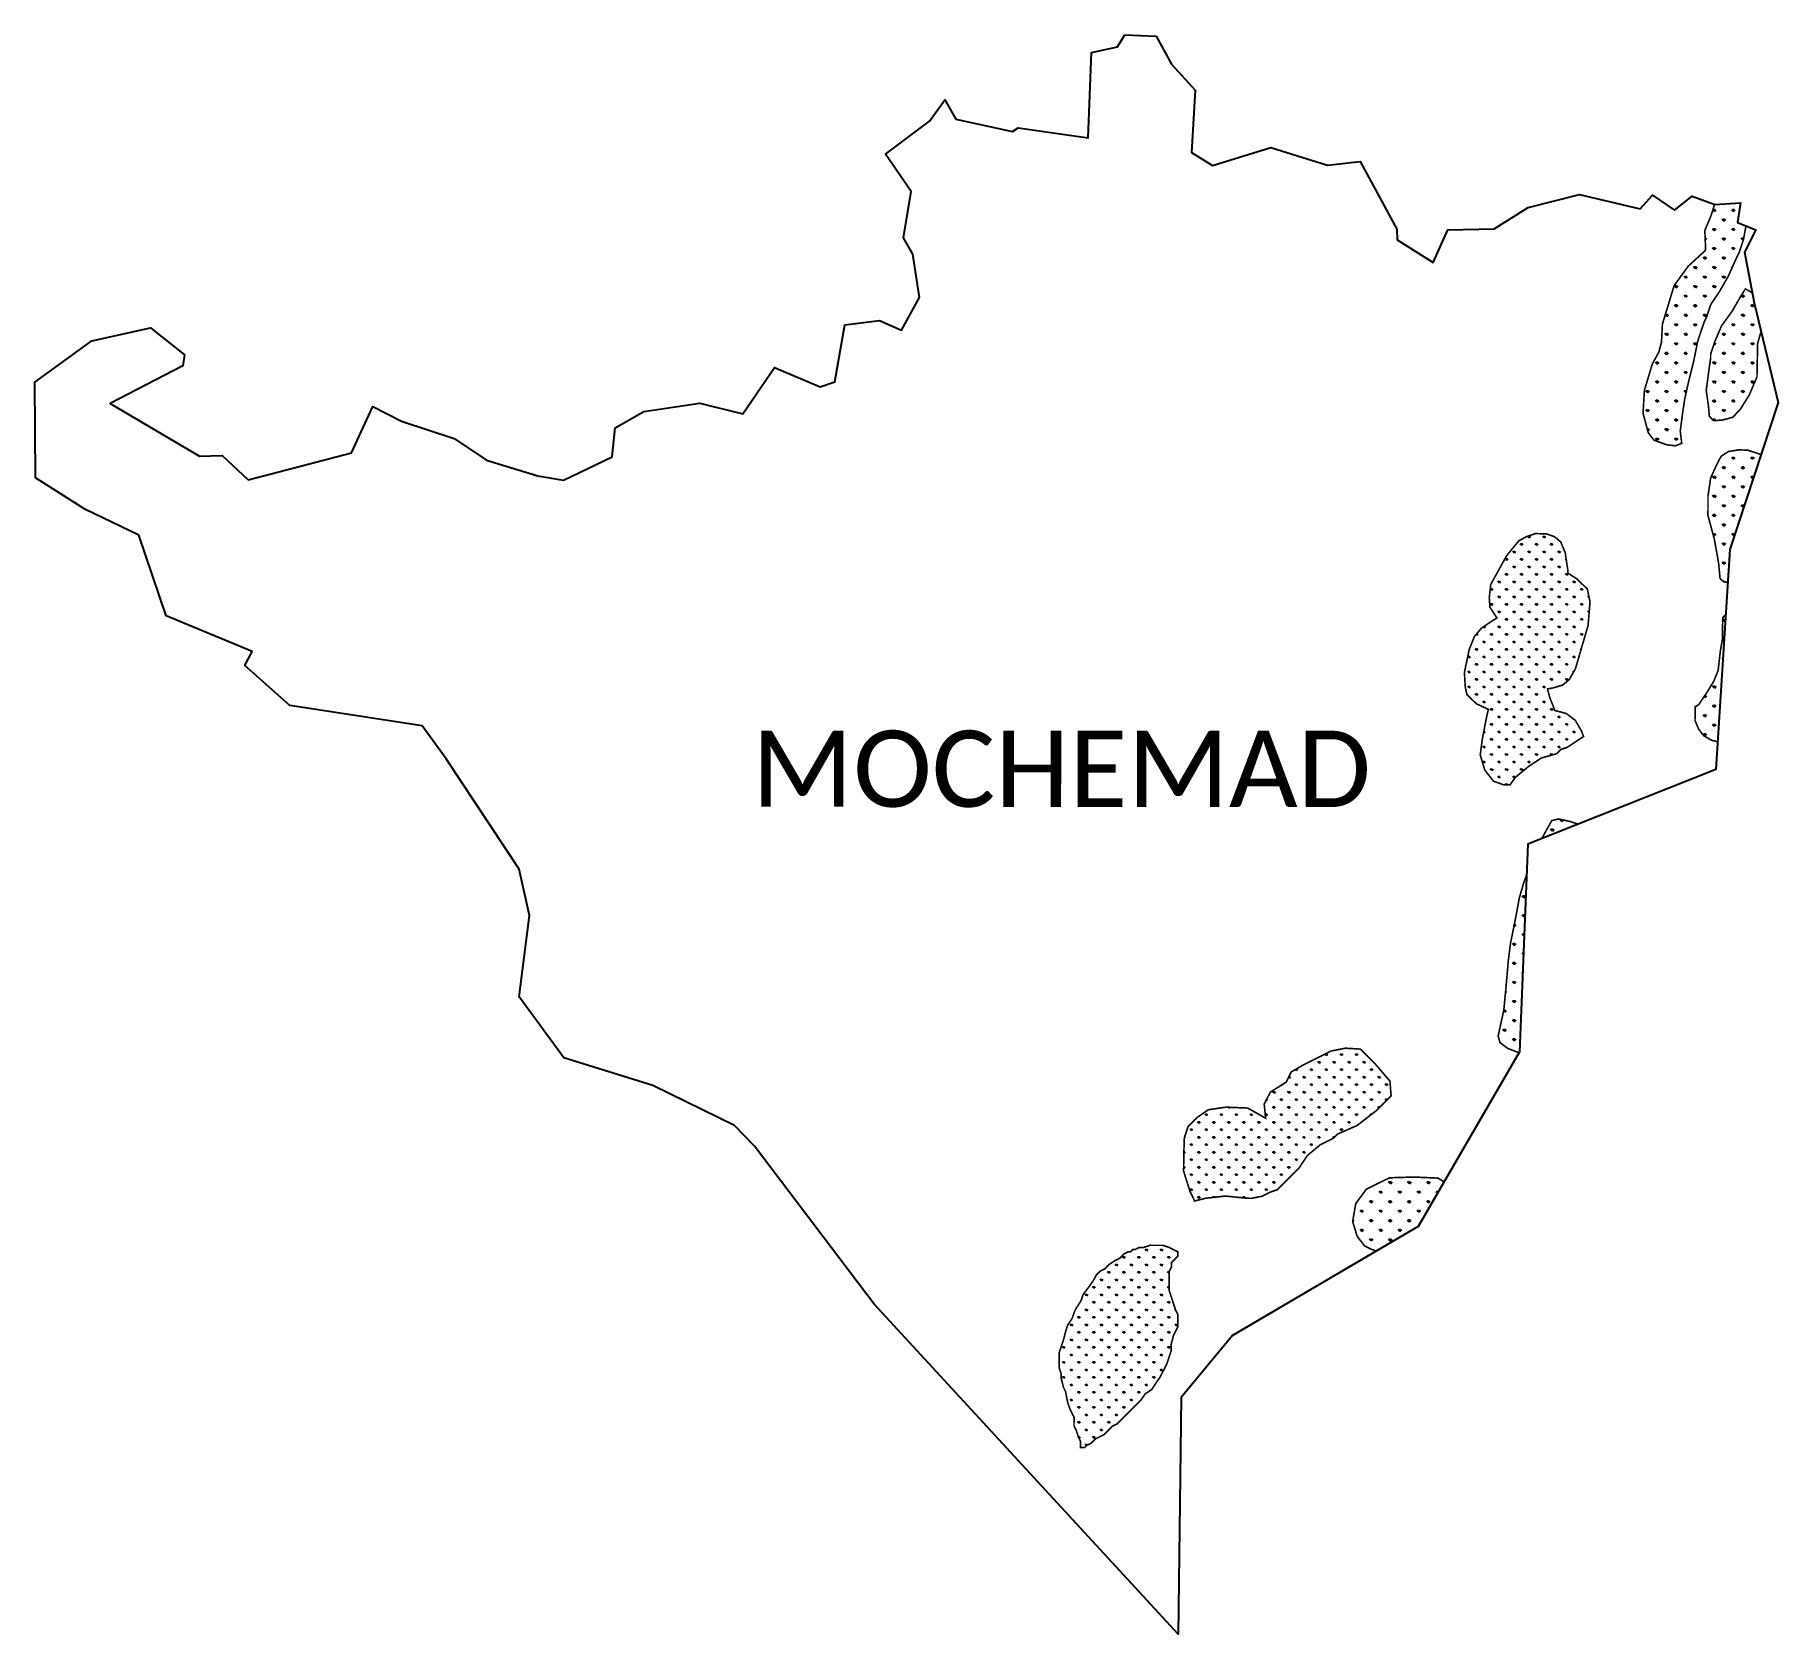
# Model space of a CAD drawing. Header units: metres. Extents: x 353962 to 357247, y 1746637 to 1749651.
import ezdxf

# ---------------------------------------------------------------- set-up
doc = ezdxf.new("R2010")
doc.units = ezdxf.units.M
doc.layers.add('MANGROOVES', color=112, linetype='Continuous')
doc.layers.add('VILLAGE NAME', color=250, linetype='Continuous')
pattern_1 = [(90, (0, 0), (-14.14213562, 14.14213562), [3.75, -24.53427126]), (45, (0, 0), (-14.14213562, 14.14213562), [3.75, -16.25]), (135, (0, 0), (-14.14213562, -14.14213562), [3.75, -16.25])]

msp = doc.modelspace()

# ---------------------------------------------------------------- hatches: boundary and pattern name
at = {"layer": 'MANGROOVES'}
h = msp.add_hatch(dxfattribs=at)
h.set_pattern_fill('GRASS', color=256)
h.paths.add_polyline_path([(357186.3, 1749290.9), (357170.3, 1749297.4), (357176.1, 1749334.5), (357127, 1749331.3), (357120.2, 1749309.5), (357108.7, 1749282.3), (357110.3, 1749245.4), (357104.6, 1749239.8), (357077.4, 1749214.9), (357050.9, 1749178.4), (357028.8, 1749105.8), (357027.1, 1749072.2), (357022.2, 1749053.3), (357009.7, 1749030.5), (356994.8, 1748980.7), (356992.3, 1748937.9), (357002.1, 1748901.1), (357012.9, 1748887.1), (357036.8, 1748878.4), (357053, 1748876.5), (357065.2, 1748881.1), (357062.4, 1748903.9), (357066.6, 1748936.4), (357070.8, 1748964.7), (357079, 1749001.2), (357087.2, 1749033.6), (357095.5, 1749074.2), (357107.8, 1749110.6), (357111.9, 1749118.7), (357120.1, 1749143.1), (357136.4, 1749167.3), (357152.7, 1749195.7), (357169.1, 1749232.1), (357173.2, 1749240.2), (357181.4, 1749264.5)])
h = msp.add_hatch(dxfattribs=at)
h.set_pattern_fill('GRASS', color=256)
h.paths.add_polyline_path([(357208.2, 1749069.5), (357214.8, 1749091.8), (357201.8, 1749145.8), (357198.2, 1749164.8), (357185.2, 1749172.1), (357176.9, 1749159.1), (357160.6, 1749130.7), (357140.2, 1749102.4), (357128, 1749074.1), (357119.8, 1749049.8), (357119.7, 1749041.6), (357115.6, 1749013.3), (357111.4, 1748980.8), (357115.4, 1748952.4), (357117.3, 1748932.1), (357125, 1748923.9), (357140.8, 1748924.9), (357161.3, 1748930.1), (357176.2, 1748946.1), (357192.5, 1748972.4), (357207, 1749006.5)])
h = msp.add_hatch(dxfattribs=at)
h.set_pattern_fill('GRASS', color=256)
h.paths.add_polyline_path([(357214.6, 1748860), (357189.3, 1748868.3), (357172.7, 1748868.8), (357153.4, 1748865.8), (357139.3, 1748856.6), (357131.9, 1748842.7), (357119.7, 1748815.9), (357118.9, 1748810.4), (357114.7, 1748782), (357114.7, 1748761.7), (357114.6, 1748745.5), (357126.6, 1748700.8), (357134.6, 1748656.2), (357137.4, 1748626.6), (357144.4, 1748620.3), (357151.7, 1748619.1), (357155.6, 1748680.8)])
h = msp.add_hatch(dxfattribs=at)
h.set_pattern_fill('GRASS', color=256, scale=20)
h.set_pattern_definition(pattern_1)
h.paths.add_polyline_path([(356888.7, 1748537.8), (356892.4, 1748582.7), (356887.4, 1748606.4), (356867.8, 1748625.6), (356851, 1748636.4), (356850.5, 1748642.3), (356845.5, 1748675.8), (356837.1, 1748695.5), (356824.9, 1748705.4), (356810.2, 1748710.5), (356789.5, 1748711.1), (356772.7, 1748705.3), (356758.8, 1748697.9), (356750.5, 1748688.1), (356735.3, 1748669.4), (356723.5, 1748648.1), (356705.3, 1748615.3), (356702.5, 1748590.3), (356703.8, 1748572.2), (356717, 1748552.1), (356710.1, 1748547.9), (356688, 1748533.1), (356674.6, 1748517.4), (356664.7, 1748492.5), (356655.7, 1748449.6), (356657.2, 1748422.2), (356660.4, 1748407.7), (356678.2, 1748390.4), (356700.7, 1748379.9), (356696.4, 1748360.2), (356689.6, 1748324.8), (356685.5, 1748294.2), (356694.2, 1748265.2), (356710.6, 1748244.4), (356729.2, 1748237.9), (356741.7, 1748237.7), (356751.9, 1748251.9), (356776.3, 1748272.1), (356800.7, 1748288.2), (356829.1, 1748296.2), (356837.2, 1748304.3), (356849.4, 1748308.3), (356873.8, 1748324.5), (356880.2, 1748328.7), (356876.2, 1748339.3), (356864.7, 1748359.1), (356847.4, 1748372.2), (356826.2, 1748377.6), (356816.7, 1748401.8), (356812.2, 1748418.4), (356822.8, 1748420.3), (356840.7, 1748425.5), (356853.2, 1748436.1), (356864.7, 1748455.8)])
h = msp.add_hatch(dxfattribs=at)
h.set_pattern_fill('GRASS', color=256)
h.paths.add_polyline_path([(357147.9, 1748558.2), (357142.3, 1748552.7), (357142.3, 1748542.6), (357142.2, 1748514.2), (357138, 1748489.9), (357133.8, 1748453.4), (357125.7, 1748433.1), (357113.4, 1748412.9), (357097.1, 1748388.6), (357090.7, 1748385), (357090.2, 1748359), (357097.1, 1748342.5), (357107, 1748329.9), (357121.8, 1748321.4), (357132.7, 1748319)])
h = msp.add_hatch(dxfattribs=at)
h.set_pattern_fill('GRASS', color=256)
h.paths.add_polyline_path([(356870.1, 1748163.5), (356855.4, 1748168.5), (356833.3, 1748173.3), (356820.5, 1748170.5), (356801.3, 1748136.1)])
h = msp.add_hatch(dxfattribs=at)
h.set_pattern_fill('GRASS', color=256)
h.paths.add_polyline_path([(356772.9, 1748068.1), (356767.4, 1748053), (356759.2, 1748024.7), (356750.9, 1747980.1), (356742.6, 1747939.5), (356738.5, 1747907.1), (356734.2, 1747858.4), (356730, 1747813.8), (356719.3, 1747764.5), (356722.7, 1747751.9), (356737.6, 1747740.9), (356758.3, 1747732.9), (356759.3, 1747734.8)])
h = msp.add_hatch(dxfattribs=at)
h.set_pattern_fill('GRASS', color=256, scale=20)
h.set_pattern_definition(pattern_1)
h.paths.add_polyline_path([(356453.4, 1747595.7), (356490, 1747624), (356517.6, 1747651.4), (356515.3, 1747679.4), (356486.3, 1747713.3), (356460, 1747739.7), (356431.3, 1747741.4), (356404.1, 1747736), (356352.4, 1747710.1), (356329.3, 1747696.6), (356319.7, 1747677.3), (356290.1, 1747658.8), (356278.4, 1747636.3), (356281.1, 1747609.5), (356247.2, 1747628.6), (356206.5, 1747630.3), (356173.1, 1747625.4), (356151.3, 1747610.3), (356135, 1747593.7), (356127.9, 1747572.4), (356127, 1747544.5), (356126.5, 1747510), (356138.4, 1747471.9), (356147.3, 1747453.5), (356169, 1747458.8), (356205.5, 1747462.8), (356246.1, 1747458.6), (356254.2, 1747458.5), (356274.5, 1747462.5), (356290.7, 1747470.6), (356302.9, 1747474.6), (356343.6, 1747515), (356359.9, 1747539.3), (356384.3, 1747559.5), (356408.7, 1747571.6), (356416.8, 1747579.7)])
h = msp.add_hatch(dxfattribs=at)
h.set_pattern_fill('GRASS', color=256)
h.paths.add_polyline_path([(356617.5, 1747489.4), (356605.9, 1747496.6), (356561.1, 1747498.6), (356514.5, 1747497.2), (356470.7, 1747475.6), (356450.9, 1747448.5), (356445.1, 1747414.9), (356453.5, 1747387.2), (356467.5, 1747368.9), (356481.9, 1747361.9), (356490.1, 1747359.1), (356568.8, 1747405.2)])
h = msp.add_hatch(dxfattribs=at)
h.set_pattern_fill('GRASS', color=256, scale=20)
h.set_pattern_definition(pattern_1)
h.paths.add_polyline_path([(356107.2, 1747199.4), (356111.3, 1747207.5), (356115.4, 1747215.6), (356115.4, 1747227.8), (356115.4, 1747231.8), (356115.5, 1747240), (356111.4, 1747248.1), (356107.4, 1747260.3), (356103.4, 1747272.5), (356099.4, 1747284.6), (356099.5, 1747296.8), (356099.5, 1747309), (356099.5, 1747317.1), (356099.5, 1747321.1), (356103.6, 1747329.2), (356103.7, 1747337.4), (356107.7, 1747341.4), (356115.9, 1747349.5), (356115.9, 1747353.5), (356115.9, 1747357.6), (356107.8, 1747361.7), (356099.7, 1747365.8), (356087.5, 1747369.9), (356075.4, 1747369.9), (356063.2, 1747370), (356051, 1747365.9), (356042.9, 1747366), (356034.8, 1747361.9), (356030.7, 1747362), (356026.7, 1747357.9), (356022.6, 1747357.9), (356014.5, 1747353.9), (356006.3, 1747345.8), (355998.2, 1747341.8), (355986, 1747333.7), (355977.9, 1747325.6), (355969.7, 1747321.6), (355961.6, 1747313.5), (355957.5, 1747305.4), (355949.4, 1747293.3), (355937.1, 1747277.1), (355933, 1747264.9), (355924.9, 1747252.8), (355920.8, 1747244.7), (355916.7, 1747232.6), (355908.5, 1747220.4), (355904.4, 1747208.3), (355900.3, 1747192), (355896.2, 1747179.9), (355892.1, 1747167.7), (355892.1, 1747159.6), (355892.1, 1747151.5), (355892.1, 1747147.4), (355892, 1747139.3), (355896, 1747127.2), (355896, 1747119), (355900, 1747102.8), (355904, 1747094.7), (355908, 1747074.4), (355912, 1747062.2), (355920.1, 1747045.9), (355920, 1747029.7), (355924.1, 1747021.6), (355928.1, 1747009.4), (355932.1, 1747001.3), (355932.1, 1746993.1), (355932.1, 1746989.1), (355936.1, 1746989.1), (355940.2, 1746989.1), (355944.2, 1746993.1), (355952.4, 1746997.1), (355960.5, 1747005.2), (355968.6, 1747009.2), (355976.8, 1747013.3), (355984.9, 1747021.4), (355993, 1747029.4), (356001.2, 1747033.5), (356013.4, 1747045.6), (356021.5, 1747053.7), (356029.7, 1747061.8), (356037.8, 1747069.8), (356045.9, 1747077.9), (356054.1, 1747090.1), (356066.3, 1747098.1), (356074.5, 1747110.3), (356082.6, 1747122.4), (356086.7, 1747130.5), (356094.9, 1747146.7), (356099, 1747158.9), (356103.1, 1747171), (356103.1, 1747175.1), (356103.1, 1747183.2)])

# ---------------------------------------------------------------- linework, layer by layer
at = {"color": 3}
for points in [[(356074.7, 1749648.5), (356103.5, 1749595.7), (356148.2, 1749546.8), (356141.6, 1749429.3), (356181.1, 1749404.6), (356291.1, 1749438.5), (356397.8, 1749405), (356459.1, 1749412), (356528.3, 1749284.6), (356529, 1749264.3), (356597, 1749221.6), (356624.2, 1749283.2), (356712, 1749285.2), (356775.7, 1749325.4), (356872.7, 1749350.3), (356986.6, 1749323.2), (357010, 1749348.6), (357051.7, 1749320.2), (357084.8, 1749347), (357127.4, 1749331.4), (357176.1, 1749334.5), (357170.3, 1749297.4), (357204.7, 1749283.4), (357183.5, 1749241.2), (357201.8, 1749145.8), (357246.9, 1748957.9), (357155.6, 1748680.8), (357129.4, 1748266.7), (356775.2, 1748125.8), (356759.3, 1747734.8), (356568.8, 1747405.2), (356218.7, 1747200.2), (356121.9, 1747083.2), (356116.4, 1746637.3), (355543.5, 1747259.1), (355317.7, 1747556.8), (355280.4, 1747595.7), (355126.5, 1747671.3), (354958.8, 1747723.4), (354874.7, 1747838.2), (354893.9, 1747991.6), (354874.5, 1748078.7), (354736.6, 1748286.9), (354691.5, 1748349.1), (354442.5, 1748387.3), (354357.8, 1748462.8), (354371.3, 1748488.9), (354209.5, 1748556.4), (354157.5, 1748707.9), (354056, 1748757), (353963.3, 1748816), (353961.8, 1748996.4), (354069.1, 1749074.2), (354180, 1749098.7), (354244.1, 1749048), (354240.4, 1749027.1), (354103.8, 1748956.5), (354272.3, 1748857), (354315, 1748858.2), (354363.8, 1748812.1), (354558.3, 1748863), (354598.8, 1748950.7), (354653, 1748922.6), (354752.1, 1748890.1), (354812.7, 1748849.4), (354909.7, 1748819.9), (354958.2, 1748811.9), (355049.7, 1748856), (355055.6, 1748910.4), (355109.3, 1748941), (355214.7, 1748956.9), (355296.2, 1748937), (355355.3, 1749024.1), (355441.9, 1748987.5), (355469.5, 1748997.2), (355488, 1749104.3), (355553.6, 1749112.3), (355595.1, 1749094.4), (355629, 1749155.7), (355616.5, 1749237.4), (355598.8, 1749268.4), (355612.9, 1749355.4), (355564.8, 1749425.9), (355647.7, 1749488.3), (355676.8, 1749528.1), (355697.4, 1749491.7), (355803.8, 1749468.6), (355814.9, 1749475.5), (355946.7, 1749457), (355953, 1749617.8), (356001.9, 1749628.2), (356016, 1749650.8)], [(356016, 1749650.8), (356074.7, 1749648.5)]]:
    msp.add_lwpolyline(points, dxfattribs=at)
at = {"layer": 'MANGROOVES', "const_width": 3.04, "flags": 128}
for points in [[(357127.1, 1749331.5), (357120.2, 1749309.5), (357108.7, 1749282.3), (357110.3, 1749245.4), (357104.6, 1749239.8), (357077.4, 1749214.9), (357050.9, 1749178.4), (357028.8, 1749105.8), (357027.1, 1749072.2), (357022.2, 1749053.3), (357009.7, 1749030.5), (356994.8, 1748980.7), (356992.3, 1748937.9), (357002.1, 1748901.1), (357012.9, 1748887.1), (357036.8, 1748878.4), (357053, 1748876.5), (357065.2, 1748881.1), (357062.4, 1748903.9), (357066.6, 1748936.4), (357070.8, 1748964.7), (357079, 1749001.2), (357087.2, 1749033.6), (357095.5, 1749074.2), (357107.8, 1749110.6), (357111.9, 1749118.7), (357120.1, 1749143.1), (357136.4, 1749167.3), (357152.7, 1749195.7), (357169.1, 1749232.1), (357173.2, 1749240.2), (357181.4, 1749264.5), (357186.3, 1749291.1)], [(357198.2, 1749164.8), (357185.2, 1749172.1), (357176.9, 1749159.1), (357160.6, 1749130.7), (357140.2, 1749102.4), (357128, 1749074.1), (357119.8, 1749049.8), (357119.7, 1749041.6), (357115.6, 1749013.3), (357111.4, 1748980.8), (357115.4, 1748952.4), (357117.3, 1748932.1), (357125, 1748923.9), (357140.8, 1748924.9), (357161.3, 1748930.1), (357176.2, 1748946.1), (357192.5, 1748972.4), (357207, 1749006.5), (357208.2, 1749069.5), (357215, 1749092.6)], [(357214.6, 1748860), (357189.3, 1748868.3), (357172.7, 1748868.8), (357153.4, 1748865.8), (357139.3, 1748856.6), (357131.9, 1748842.7), (357119.7, 1748815.9), (357118.9, 1748810.4), (357114.7, 1748782), (357114.7, 1748761.7), (357114.6, 1748745.5), (357126.6, 1748700.8), (357134.6, 1748656.2), (357137.4, 1748626.6), (357144.4, 1748620.3), (357151.7, 1748619.1)], [(357147.9, 1748558.2), (357142.3, 1748552.7), (357142.3, 1748542.6), (357142.2, 1748514.2), (357138, 1748489.9), (357133.8, 1748453.4), (357125.7, 1748433.1), (357113.4, 1748412.9), (357097.1, 1748388.6), (357090.7, 1748385), (357090.2, 1748359), (357097.1, 1748342.5), (357107, 1748329.9), (357121.8, 1748321.4), (357132.7, 1748319)], [(356870.1, 1748163.5), (356855.4, 1748168.5), (356833.3, 1748173.3), (356820.5, 1748170.5), (356801.3, 1748136.1)], [(356772.9, 1748068.1), (356767.4, 1748053), (356759.2, 1748024.7), (356750.9, 1747980.1), (356742.6, 1747939.5), (356738.5, 1747907.1), (356734.2, 1747858.4), (356730, 1747813.8), (356719.3, 1747764.5), (356722.7, 1747751.9), (356737.6, 1747740.9), (356758.3, 1747732.9)], [(356617.5, 1747489.4), (356605.9, 1747496.6), (356561.1, 1747498.6), (356514.5, 1747497.2), (356470.7, 1747475.6), (356450.9, 1747448.5), (356445.1, 1747414.9), (356453.5, 1747387.2), (356467.5, 1747368.9), (356481.9, 1747361.9), (356490, 1747359.1)]]:
    msp.add_lwpolyline(points, dxfattribs=at)
for points in [[(356888.7, 1748537.8), (356892.4, 1748582.7), (356887.4, 1748606.4), (356867.8, 1748625.6), (356851, 1748636.4), (356850.5, 1748642.3), (356845.5, 1748675.8), (356837.1, 1748695.5), (356824.9, 1748705.4), (356810.2, 1748710.5), (356789.5, 1748711.1), (356772.7, 1748705.3), (356758.8, 1748697.9), (356750.5, 1748688.1), (356735.3, 1748669.4), (356723.5, 1748648.1), (356705.3, 1748615.3), (356702.5, 1748590.3), (356703.8, 1748572.2), (356717, 1748552.1), (356710.1, 1748547.9), (356688, 1748533.1), (356674.6, 1748517.4), (356664.7, 1748492.5), (356655.7, 1748449.6), (356657.2, 1748422.2), (356660.4, 1748407.7), (356678.2, 1748390.4), (356700.7, 1748379.9), (356696.4, 1748360.2), (356689.6, 1748324.8), (356685.5, 1748294.2), (356694.2, 1748265.2), (356710.6, 1748244.4), (356729.2, 1748237.9), (356741.7, 1748237.7), (356751.9, 1748251.9), (356776.3, 1748272.1), (356800.7, 1748288.2), (356829.1, 1748296.2), (356837.2, 1748304.3), (356849.4, 1748308.3), (356873.8, 1748324.5), (356880.2, 1748328.7), (356876.2, 1748339.3), (356864.7, 1748359.1), (356847.4, 1748372.2), (356826.2, 1748377.6), (356816.7, 1748401.8), (356812.2, 1748418.4), (356822.8, 1748420.3), (356840.7, 1748425.5), (356853.2, 1748436.1), (356864.7, 1748455.8)], [(356453.4, 1747595.7), (356490, 1747624), (356517.6, 1747651.4), (356515.3, 1747679.4), (356486.3, 1747713.3), (356460, 1747739.7), (356431.3, 1747741.4), (356404.1, 1747736), (356352.4, 1747710.1), (356329.3, 1747696.6), (356319.7, 1747677.3), (356290.1, 1747658.8), (356278.4, 1747636.3), (356281.1, 1747609.5), (356247.2, 1747628.6), (356206.5, 1747630.3), (356173.1, 1747625.4), (356151.3, 1747610.3), (356135, 1747593.7), (356127.9, 1747572.4), (356127, 1747544.5), (356126.5, 1747510), (356138.4, 1747471.9), (356147.3, 1747453.5), (356169, 1747458.8), (356205.5, 1747462.8), (356246.1, 1747458.6), (356254.2, 1747458.5), (356274.5, 1747462.5), (356290.7, 1747470.6), (356302.9, 1747474.6), (356343.6, 1747515), (356359.9, 1747539.3), (356384.3, 1747559.5), (356408.7, 1747571.6), (356416.8, 1747579.7)], [(356107.2, 1747199.4), (356111.3, 1747207.5), (356115.4, 1747215.6), (356115.4, 1747227.8), (356115.4, 1747231.8), (356115.5, 1747240), (356111.4, 1747248.1), (356107.4, 1747260.3), (356103.4, 1747272.5), (356099.4, 1747284.6), (356099.5, 1747296.8), (356099.5, 1747309), (356099.5, 1747317.1), (356099.5, 1747321.1), (356103.6, 1747329.2), (356103.7, 1747337.4), (356107.7, 1747341.4), (356115.9, 1747349.5), (356115.9, 1747353.5), (356115.9, 1747357.6), (356107.8, 1747361.7), (356099.7, 1747365.8), (356087.5, 1747369.9), (356075.4, 1747369.9), (356063.2, 1747370), (356051, 1747365.9), (356042.9, 1747366), (356034.8, 1747361.9), (356030.7, 1747362), (356026.7, 1747357.9), (356022.6, 1747357.9), (356014.5, 1747353.9), (356006.3, 1747345.8), (355998.2, 1747341.8), (355986, 1747333.7), (355977.9, 1747325.6), (355969.7, 1747321.6), (355961.6, 1747313.5), (355957.5, 1747305.4), (355949.4, 1747293.3), (355937.1, 1747277.1), (355933, 1747264.9), (355924.9, 1747252.8), (355920.8, 1747244.7), (355916.7, 1747232.6), (355908.5, 1747220.4), (355904.4, 1747208.3), (355900.3, 1747192), (355896.2, 1747179.9), (355892.1, 1747167.7), (355892.1, 1747159.6), (355892.1, 1747151.5), (355892.1, 1747147.4), (355892, 1747139.3), (355896, 1747127.2), (355896, 1747119), (355900, 1747102.8), (355904, 1747094.7), (355908, 1747074.4), (355912, 1747062.2), (355920.1, 1747045.9), (355920, 1747029.7), (355924.1, 1747021.6), (355928.1, 1747009.4), (355932.1, 1747001.3), (355932.1, 1746993.1), (355932.1, 1746989.1), (355936.1, 1746989.1), (355940.2, 1746989.1), (355944.2, 1746993.1), (355952.4, 1746997.1), (355960.5, 1747005.2), (355968.6, 1747009.2), (355976.8, 1747013.3), (355984.9, 1747021.4), (355993, 1747029.4), (356001.2, 1747033.5), (356013.4, 1747045.6), (356021.5, 1747053.7), (356029.7, 1747061.8), (356037.8, 1747069.8), (356045.9, 1747077.9), (356054.1, 1747090.1), (356066.3, 1747098.1), (356074.5, 1747110.3), (356082.6, 1747122.4), (356086.7, 1747130.5), (356094.9, 1747146.7), (356099, 1747158.9), (356103.1, 1747171), (356103.1, 1747175.1), (356103.1, 1747183.2)]]:
    msp.add_lwpolyline(points, close=True, dxfattribs=at)

# ---------------------------------------------------------------- texts
at = {"layer": 'VILLAGE NAME', "insert": (355312.4, 1748340), "char_height": 143.7, "attachment_point": 1, "rotation": 359.9793}
msp.add_mtext_dynamic_manual_height_columns('{\\fCalibri|b0|i0|c0|p34;MOCHEMAD}', width=1418, gutter_width=718.5, heights=[0], dxfattribs=at)

doc.saveas('drawing.dxf')
